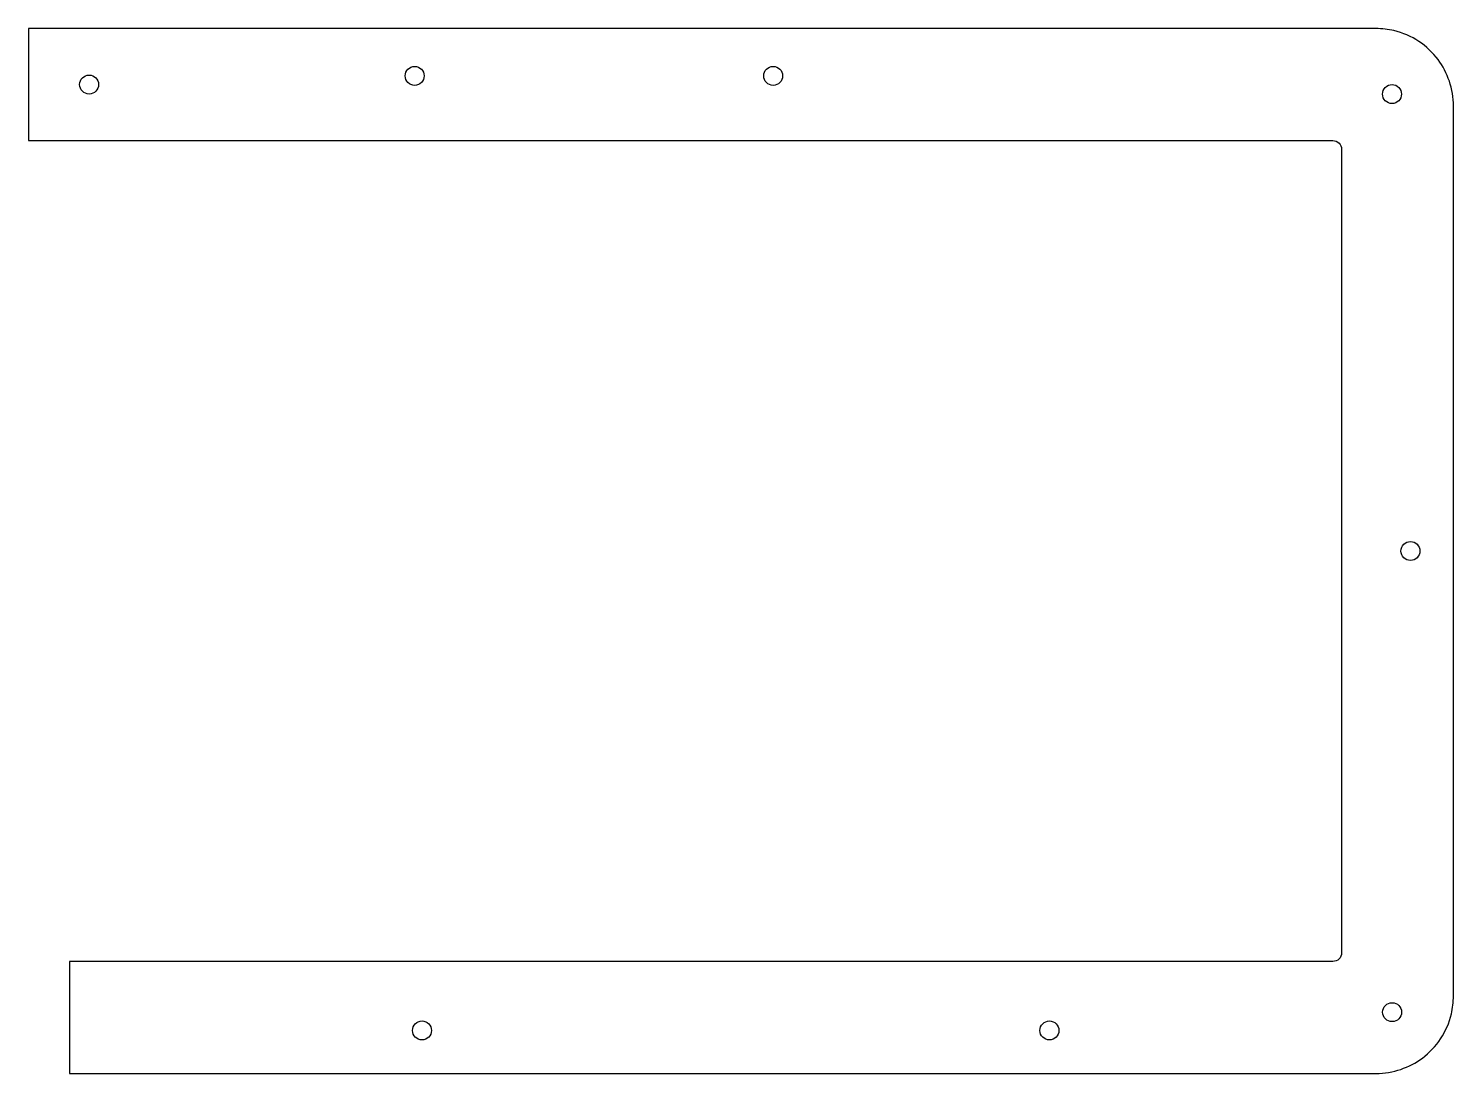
# Model space of a CAD drawing. Header units: millimetres. Extents: x 228 to 393, y -137 to -16.
import ezdxf

# ---------------------------------------------------------------- set-up
doc = ezdxf.new("R2010")
doc.units = ezdxf.units.MM
doc.layers.get('0').update_dxf_attribs({"linetype": 'CONTINUOUS'})

msp = doc.modelspace()

# ---------------------------------------------------------------- linework, layer by layer
for p, q in [((384.03, -15.58), (227.63, -15.58)), ((227.63, -15.58), (227.63, -28.58)), ((393.02, -127.82), (393.02, -24.58)), ((227.63, -28.58), (379.03, -28.58)), ((380.03, -29.58), (380.03, -122.83)), ((379.03, -123.83), (232.39, -123.83)), ((232.39, -123.83), (232.39, -136.82)), ((232.39, -136.82), (384.03, -136.82))]:
    msp.add_line(p, q)
for centre in [(234.66, -22.08), (272.45, -21.07), (314.06, -21.07), (385.89, -23.18), (388.03, -76.2), (385.9, -129.71), (273.3, -131.83), (346.12, -131.83)]:
    msp.add_circle(centre, 1.1)
for points, knots in [([(393.02, -24.58), (393.02, -22.6), (392.35, -20.68), (391.24, -19.19), (390, -17.53), (388.2, -16.32), (386.11, -15.82), (385.44, -15.66), (384.73, -15.58), (384.03, -15.58)], [16, 16, 16, 16, 16.405623, 16.405623, 16.405623, 16.855638, 16.855638, 16.855638, 17, 17, 17, 17]), ([(384.03, -136.82), (386, -136.82), (387.92, -136.15), (389.41, -135.04), (391.07, -133.8), (392.28, -132), (392.78, -129.91), (392.94, -129.24), (393.02, -128.53), (393.02, -127.82)], [14, 14, 14, 14, 14.405623, 14.405623, 14.405623, 14.855638, 14.855638, 14.855638, 15, 15, 15, 15])]:
    msp.add_open_spline(points, degree=3, knots=knots)
for points in [[(379.03, -28.58), (379.58, -28.58), (380.03, -29.02), (380.03, -29.58)], [(380.03, -122.83), (380.03, -123.38), (379.58, -123.83), (379.03, -123.83)]]:
    msp.add_open_spline(points, degree=3)

doc.saveas('drawing.dxf')
